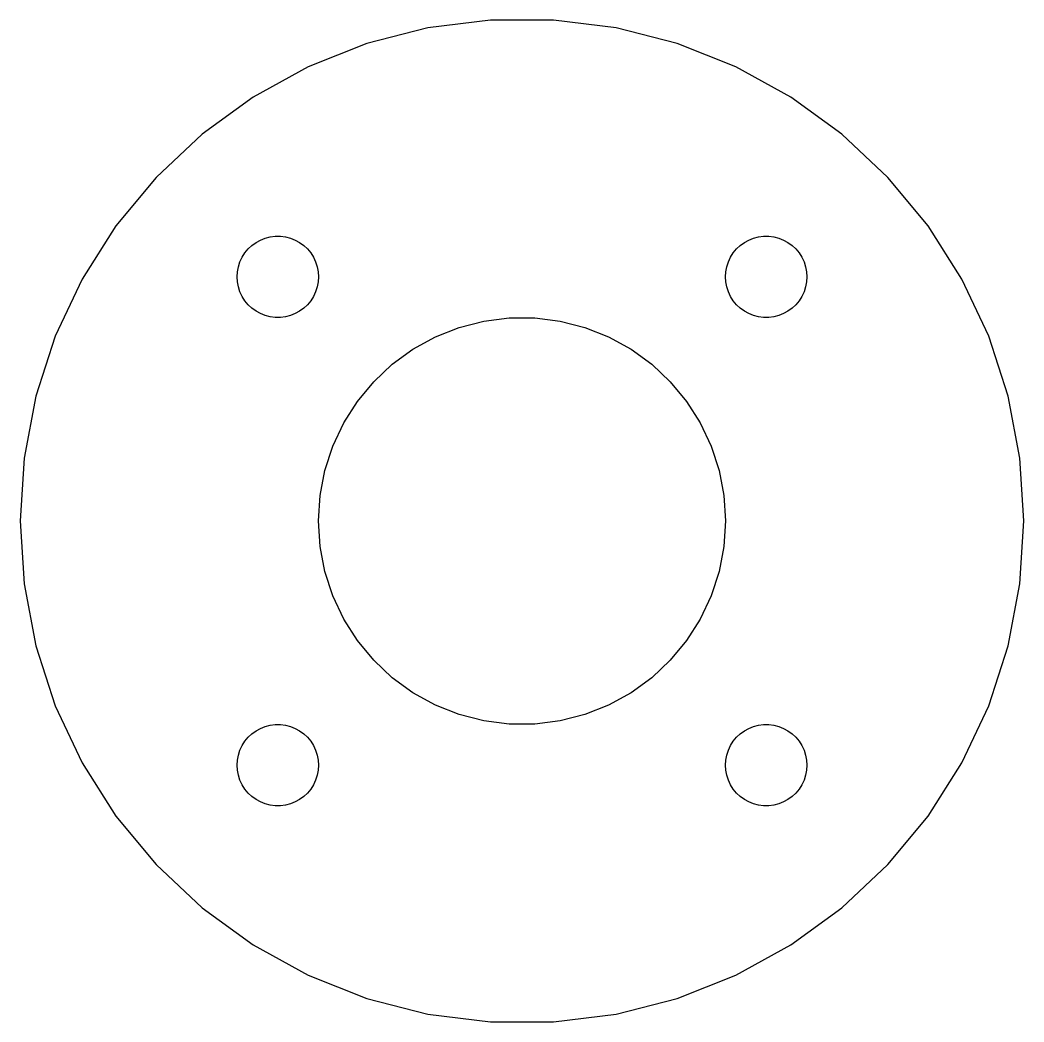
# Model space of a CAD drawing. Extents: x 0 to 330, y 0 to 287.
# Drawn here: x 38.74 to 75.74, y 250.33 to 287.26 of the extents above; entities that cross this region are included whole.
import ezdxf

# ---------------------------------------------------------------- set-up
doc = ezdxf.new("R2010")
doc.units = 0
doc.layers.add('LAYER_1', color=7, linetype='CONTINUOUS')

msp = doc.modelspace()

# ---------------------------------------------------------------- linework, layer by layer
at = {"layer": 'LAYER_1', "color": 7}
for p, q in [((56.07474, 287.255747), (53.76981, 286.964545)), ((58.39798, 287.255747), (56.07474, 287.255747)), ((60.70291, 286.964545), (58.39798, 287.255747)), ((53.76981, 286.964545), (51.51955, 286.386745)), ((62.95317, 286.386745), (60.70291, 286.964545)), ((51.51955, 286.386745), (49.35945, 285.531547)), ((65.11327, 285.531547), (62.95317, 286.386745)), ((49.35945, 285.531547), (47.32358, 284.412347)), ((67.14914, 284.412347), (65.11327, 285.531547)), ((47.32358, 284.412347), (45.44406, 283.046756)), ((69.02866, 283.046756), (67.14914, 284.412347)), ((45.44406, 283.046756), (43.75046, 281.456349)), ((70.72226, 281.456349), (69.02866, 283.046756)), ((43.75046, 281.456349), (42.26956, 279.666241)), ((72.20316, 279.666241), (70.72226, 281.456349)), ((42.26956, 279.666241), (41.02466, 277.704684)), ((73.44806, 277.704684), (72.20316, 279.666241)), ((47.28023, 278.948042), (47.43263, 279.058758)), ((47.43263, 279.058758), (47.5977, 279.149436)), ((47.5977, 279.149436), (47.77284, 279.218834)), ((47.77284, 279.218834), (47.95529, 279.265655)), ((47.95529, 279.265655), (48.14218, 279.289362)), ((48.14218, 279.289249), (48.33055, 279.289249)), ((48.33055, 279.289249), (48.51744, 279.265542)), ((48.51744, 279.265655), (48.69989, 279.218834)), ((48.69989, 279.218834), (48.87503, 279.149436)), ((48.87503, 279.149436), (49.0401, 279.058758)), ((49.0401, 279.058758), (49.19251, 278.948042)), ((65.28021, 278.948042), (65.43262, 279.058758)), ((65.43262, 279.058758), (65.59769, 279.149436)), ((65.59769, 279.149436), (65.77283, 279.218834)), ((65.77283, 279.218834), (65.95528, 279.265655)), ((65.95528, 279.265655), (66.14217, 279.289362)), ((66.14217, 279.289249), (66.33054, 279.289249)), ((66.33054, 279.289249), (66.51743, 279.265542)), ((66.51743, 279.265655), (66.69988, 279.218834)), ((66.69988, 279.218834), (66.87502, 279.149436)), ((66.87502, 279.149436), (67.04009, 279.058758)), ((67.04009, 279.058758), (67.19249, 278.948042)), ((46.92186, 278.514888), (47.02286, 278.67392)), ((47.02286, 278.67392), (47.14296, 278.819038)), ((47.14296, 278.819038), (47.28023, 278.948042)), ((49.19251, 278.948042), (49.32982, 278.819038)), ((49.32982, 278.819038), (49.44989, 278.67392)), ((49.44989, 278.67392), (49.55083, 278.514888)), ((64.92189, 278.514888), (65.02283, 278.67392)), ((65.02283, 278.67392), (65.1429, 278.819038)), ((65.1429, 278.819038), (65.28021, 278.948042)), ((67.19249, 278.948042), (67.32976, 278.819038)), ((67.32976, 278.819038), (67.44986, 278.67392)), ((67.44986, 278.67392), (67.55086, 278.514888)), ((46.78346, 278.165271), (46.84166, 278.344425)), ((46.84166, 278.344425), (46.92186, 278.514888)), ((49.55083, 278.514888), (49.63103, 278.344425)), ((49.63103, 278.344425), (49.68924, 278.165271)), ((64.78348, 278.165271), (64.84169, 278.344425)), ((64.84169, 278.344425), (64.92189, 278.514888)), ((67.55086, 278.514888), (67.63106, 278.344425)), ((67.63106, 278.344425), (67.68926, 278.165271)), ((46.73636, 277.792258), (46.74816, 277.980246)), ((46.74816, 277.980246), (46.78346, 278.165271)), ((49.68924, 278.165271), (49.72453, 277.980246)), ((49.72453, 277.980246), (49.736361, 277.792258)), ((64.73636, 277.792258), (64.748191, 277.980246)), ((64.74819, 277.980246), (64.78348, 278.165271)), ((67.68926, 278.165271), (67.72456, 277.980246)), ((67.72456, 277.980246), (67.73636, 277.792258)), ((41.02466, 277.704684), (40.03546, 275.602552)), ((46.74816, 277.604241), (46.73636, 277.792258)), ((46.78346, 277.419188), (46.74816, 277.604241)), ((49.72453, 277.604241), (49.68924, 277.419188)), ((49.73636, 277.792258), (49.724529, 277.604241)), ((64.74819, 277.604241), (64.736359, 277.792258)), ((64.78348, 277.419188), (64.74819, 277.604241)), ((67.72456, 277.604241), (67.68926, 277.419188)), ((67.73636, 277.792258), (67.72456, 277.604241)), ((74.43726, 275.602552), (73.44806, 277.704684)), ((46.84166, 277.240033), (46.78346, 277.419188)), ((46.92186, 277.069599), (46.84166, 277.240033)), ((49.63103, 277.240033), (49.55083, 277.069599)), ((49.68924, 277.419188), (49.63103, 277.240033)), ((64.84169, 277.240033), (64.78348, 277.419188)), ((64.92189, 277.069599), (64.84169, 277.240033)), ((67.63106, 277.240033), (67.55086, 277.069599)), ((67.68926, 277.419188), (67.63106, 277.240033)), ((47.02286, 276.910567), (46.92186, 277.069599)), ((47.14296, 276.76542), (47.02286, 276.910567)), ((47.28023, 276.636473), (47.14296, 276.76542)), ((49.32982, 276.76542), (49.19251, 276.636473)), ((49.44989, 276.910567), (49.32982, 276.76542)), ((49.55083, 277.069599), (49.44989, 276.910567)), ((65.02283, 276.910567), (64.92189, 277.069599)), ((65.1429, 276.76542), (65.02283, 276.910567)), ((65.28021, 276.636473), (65.1429, 276.76542)), ((67.32976, 276.76542), (67.19249, 276.636473)), ((67.44986, 276.910567), (67.32976, 276.76542)), ((67.55086, 277.069599), (67.44986, 276.910567)), ((47.43263, 276.525757), (47.28023, 276.636473)), ((47.5977, 276.434994), (47.43263, 276.525757)), ((47.77284, 276.365652), (47.5977, 276.434994)), ((48.87503, 276.434994), (48.69989, 276.365652)), ((49.0401, 276.525757), (48.87503, 276.434994)), ((49.19251, 276.636473), (49.0401, 276.525757)), ((65.43262, 276.525757), (65.28021, 276.636473)), ((65.59769, 276.434994), (65.43262, 276.525757)), ((65.77283, 276.365652), (65.59769, 276.434994)), ((66.87502, 276.434994), (66.69988, 276.365652)), ((67.04009, 276.525757), (66.87502, 276.434994)), ((67.19249, 276.636473), (67.04009, 276.525757)), ((47.95529, 276.318804), (47.77284, 276.365652)), ((48.14218, 276.295182), (47.95529, 276.318888)), ((48.33055, 276.295182), (48.14218, 276.295182)), ((48.51744, 276.318804), (48.33055, 276.295097)), ((48.69989, 276.365652), (48.51744, 276.318804)), ((54.91873, 275.92516), (55.83101, 276.159376)), ((55.83101, 276.159376), (56.765443, 276.277458)), ((56.765443, 276.277458), (57.707277, 276.277458)), ((57.707277, 276.277458), (58.64171, 276.159376)), ((58.64171, 276.159376), (59.55399, 275.92516)), ((65.95528, 276.318804), (65.77283, 276.365652)), ((66.14217, 276.295182), (65.95528, 276.318888)), ((66.33054, 276.295182), (66.14217, 276.295182)), ((66.51743, 276.318804), (66.33054, 276.295097)), ((66.69988, 276.365652), (66.51743, 276.318804)), ((54.04302, 275.578422), (54.91873, 275.92516)), ((59.55399, 275.92516), (60.4297, 275.578422)), ((40.03546, 275.602552), (39.31756, 273.393006)), ((53.21767, 275.124693), (54.04302, 275.578422)), ((60.4297, 275.578422), (61.25505, 275.124693)), ((75.15516, 273.393006), (74.43726, 275.602552)), ((52.45569, 274.571086), (53.21767, 275.124693)), ((61.25505, 275.124693), (62.01703, 274.571086)), ((51.76911, 273.926349), (52.45569, 274.571086)), ((62.01703, 274.571086), (62.70361, 273.926349)), ((51.16873, 273.200643), (51.76911, 273.926349)), ((62.70361, 273.926349), (63.30399, 273.200643)), ((39.31756, 273.393006), (38.88226, 271.1109)), ((50.66406, 272.405397), (51.16873, 273.200643)), ((63.30399, 273.200643), (63.80866, 272.405397)), ((75.59046, 271.1109), (75.15516, 273.393006)), ((50.26305, 271.553171), (50.66406, 272.405397)), ((63.80866, 272.405397), (64.20967, 271.553171)), ((49.972, 270.657426), (50.26305, 271.553171)), ((64.20967, 271.553171), (64.50072, 270.657426)), ((38.88226, 271.1109), (38.73636, 268.792247)), ((75.73636, 268.792247), (75.59046, 271.1109)), ((49.7955, 269.732245), (49.972, 270.657426)), ((64.50072, 270.657426), (64.67722, 269.732245)), ((49.73636, 268.792247), (49.7955, 269.732245)), ((64.67722, 269.732245), (64.73636, 268.792247)), ((38.73636, 268.792247), (38.88226, 266.473594)), ((49.7955, 267.85225), (49.73636, 268.792247)), ((64.73636, 268.792247), (64.67722, 267.85225)), ((75.59046, 266.473594), (75.73636, 268.792247)), ((49.972, 266.927069), (49.7955, 267.85225)), ((64.67722, 267.85225), (64.50072, 266.927069)), ((50.26305, 266.031324), (49.972, 266.927069)), ((64.50072, 266.927069), (64.20967, 266.031324)), ((38.88226, 266.473594), (39.31756, 264.191489)), ((75.15516, 264.191489), (75.59046, 266.473594)), ((50.66406, 265.179097), (50.26305, 266.031324)), ((64.20967, 266.031324), (63.80866, 265.179097)), ((51.16873, 264.383852), (50.66406, 265.179097)), ((63.80866, 265.179097), (63.30399, 264.383852)), ((39.31756, 264.191489), (40.03546, 261.981943)), ((51.76911, 263.658145), (51.16873, 264.383852)), ((63.30399, 264.383852), (62.70361, 263.658145)), ((74.43726, 261.981943), (75.15516, 264.191489)), ((52.45569, 263.013409), (51.76911, 263.658145)), ((62.70361, 263.658145), (62.01703, 263.013409)), ((53.21767, 262.459773), (52.45569, 263.013409)), ((62.01703, 263.013409), (61.25505, 262.459773)), ((54.04302, 262.006045), (53.21767, 262.459773)), ((61.25505, 262.459773), (60.4297, 262.006045)), ((40.03546, 261.981943), (41.02466, 259.879811)), ((54.91873, 261.659335), (54.04302, 262.006045)), ((60.4297, 262.006045), (59.55399, 261.659335)), ((73.44806, 259.879811), (74.43726, 261.981943)), ((55.83101, 261.425118), (54.91873, 261.659335)), ((59.55399, 261.659335), (58.64171, 261.425118)), ((47.77284, 261.218842), (47.95529, 261.265663)), ((47.95529, 261.265663), (48.14218, 261.28937)), ((48.14218, 261.289313), (48.33055, 261.289313)), ((48.33055, 261.289313), (48.51744, 261.265606)), ((48.51744, 261.265663), (48.69989, 261.218842)), ((56.765443, 261.307037), (55.83101, 261.425118)), ((57.707277, 261.307037), (56.765443, 261.307037)), ((58.64171, 261.425118), (57.707277, 261.307037)), ((65.77283, 261.218842), (65.95528, 261.265663)), ((65.95528, 261.265663), (66.14217, 261.28937)), ((66.14217, 261.289313), (66.33054, 261.289313)), ((66.33054, 261.289313), (66.51743, 261.265606)), ((66.51743, 261.265663), (66.69988, 261.218842)), ((47.14296, 260.819074), (47.28023, 260.948022)), ((47.28023, 260.948022), (47.43263, 261.058738)), ((47.43263, 261.058738), (47.5977, 261.1495)), ((47.5977, 261.1495), (47.77284, 261.218842)), ((48.69989, 261.218842), (48.87503, 261.1495)), ((48.87503, 261.1495), (49.0401, 261.058738)), ((49.0401, 261.058738), (49.19251, 260.948022)), ((49.19251, 260.948022), (49.32982, 260.819074)), ((65.1429, 260.819074), (65.28021, 260.948022)), ((65.28021, 260.948022), (65.43262, 261.058738)), ((65.43262, 261.058738), (65.59769, 261.1495)), ((65.59769, 261.1495), (65.77283, 261.218842)), ((66.69988, 261.218842), (66.87502, 261.1495)), ((66.87502, 261.1495), (67.04009, 261.058738)), ((67.04009, 261.058738), (67.19249, 260.948022)), ((67.19249, 260.948022), (67.32976, 260.819074)), ((46.84166, 260.344433), (46.92186, 260.514895)), ((46.92186, 260.514895), (47.02286, 260.673928)), ((47.02286, 260.673928), (47.14296, 260.819074)), ((49.32982, 260.819074), (49.44989, 260.673928)), ((49.44989, 260.673928), (49.55083, 260.514895)), ((49.55083, 260.514895), (49.63103, 260.344433)), ((64.84169, 260.344433), (64.92189, 260.514895)), ((64.92189, 260.514895), (65.02283, 260.673928)), ((65.02283, 260.673928), (65.1429, 260.819074)), ((67.32976, 260.819074), (67.44986, 260.673928)), ((67.44986, 260.673928), (67.55086, 260.514895)), ((67.55086, 260.514895), (67.63106, 260.344433)), ((46.74816, 259.980254), (46.78346, 260.165307)), ((46.78346, 260.165307), (46.84166, 260.344433)), ((49.63103, 260.344433), (49.68924, 260.165307)), ((49.68924, 260.165307), (49.72453, 259.980254)), ((64.74819, 259.980254), (64.78348, 260.165307)), ((64.78348, 260.165307), (64.84169, 260.344433)), ((67.63106, 260.344433), (67.68926, 260.165307)), ((67.68926, 260.165307), (67.72456, 259.980254)), ((41.02466, 259.879811), (42.26956, 257.918253)), ((46.73636, 259.792237), (46.74816, 259.980254)), ((46.74816, 259.604249), (46.73636, 259.792237)), ((49.73636, 259.792237), (49.724529, 259.604249)), ((49.72453, 259.980254), (49.736361, 259.792237)), ((64.74819, 259.604249), (64.736359, 259.792237)), ((64.73636, 259.792237), (64.748191, 259.980254)), ((67.72456, 259.980254), (67.73636, 259.792237)), ((67.73636, 259.792237), (67.72456, 259.604249)), ((72.20316, 257.918253), (73.44806, 259.879811)), ((46.78346, 259.419224), (46.74816, 259.604249)), ((46.84166, 259.240069), (46.78346, 259.419224)), ((49.68924, 259.419224), (49.63103, 259.240069)), ((49.72453, 259.604249), (49.68924, 259.419224)), ((64.78348, 259.419224), (64.74819, 259.604249)), ((64.84169, 259.240069), (64.78348, 259.419224)), ((67.68926, 259.419224), (67.63106, 259.240069)), ((67.72456, 259.604249), (67.68926, 259.419224)), ((46.92186, 259.069607), (46.84166, 259.240069)), ((47.02286, 258.910575), (46.92186, 259.069607)), ((49.55083, 259.069607), (49.44989, 258.910575)), ((49.63103, 259.240069), (49.55083, 259.069607)), ((64.92189, 259.069607), (64.84169, 259.240069)), ((65.02283, 258.910575), (64.92189, 259.069607)), ((67.55086, 259.069607), (67.44986, 258.910575)), ((67.63106, 259.240069), (67.55086, 259.069607)), ((47.14296, 258.765456), (47.02286, 258.910575)), ((47.28023, 258.636452), (47.14296, 258.765456)), ((47.43263, 258.525737), (47.28023, 258.636452)), ((49.19251, 258.636452), (49.0401, 258.525737)), ((49.32982, 258.765456), (49.19251, 258.636452)), ((49.44989, 258.910575), (49.32982, 258.765456)), ((65.1429, 258.765456), (65.02283, 258.910575)), ((65.28021, 258.636452), (65.1429, 258.765456)), ((65.43262, 258.525737), (65.28021, 258.636452)), ((67.19249, 258.636452), (67.04009, 258.525737)), ((67.32976, 258.765456), (67.19249, 258.636452)), ((67.44986, 258.910575), (67.32976, 258.765456)), ((47.5977, 258.435059), (47.43263, 258.525737)), ((47.77284, 258.365632), (47.5977, 258.435059)), ((47.95529, 258.31884), (47.77284, 258.365632)), ((48.14218, 258.295246), (47.95529, 258.318952)), ((48.33055, 258.295246), (48.14218, 258.295246)), ((48.51744, 258.31884), (48.33055, 258.295133)), ((48.69989, 258.365632), (48.51744, 258.31884)), ((48.87503, 258.435059), (48.69989, 258.365632)), ((49.0401, 258.525737), (48.87503, 258.435059)), ((65.59769, 258.435059), (65.43262, 258.525737)), ((65.77283, 258.365632), (65.59769, 258.435059)), ((65.95528, 258.31884), (65.77283, 258.365632)), ((66.14217, 258.295246), (65.95528, 258.318952)), ((66.33054, 258.295246), (66.14217, 258.295246)), ((66.51743, 258.31884), (66.33054, 258.295133)), ((66.69988, 258.365632), (66.51743, 258.31884)), ((66.87502, 258.435059), (66.69988, 258.365632)), ((67.04009, 258.525737), (66.87502, 258.435059)), ((42.26956, 257.918253), (43.75046, 256.128146)), ((70.72226, 256.128146), (72.20316, 257.918253)), ((43.75046, 256.128146), (45.44406, 254.537739)), ((69.02866, 254.537739), (70.72226, 256.128146)), ((45.44406, 254.537739), (47.32358, 253.17215)), ((67.14914, 253.17215), (69.02866, 254.537739)), ((47.32358, 253.17215), (49.35945, 252.052942)), ((65.11327, 252.052942), (67.14914, 253.17215)), ((49.35945, 252.052942), (51.51955, 251.197752)), ((62.95317, 251.197752), (65.11327, 252.052942)), ((51.51955, 251.197752), (53.76981, 250.619958)), ((60.70291, 250.619958), (62.95317, 251.197752)), ((53.76981, 250.619958), (56.07474, 250.328733)), ((58.39798, 250.328733), (60.70291, 250.619958)), ((56.07474, 250.328733), (58.39798, 250.328733))]:
    msp.add_line(p, q, dxfattribs=at)

doc.saveas('drawing.dxf')
